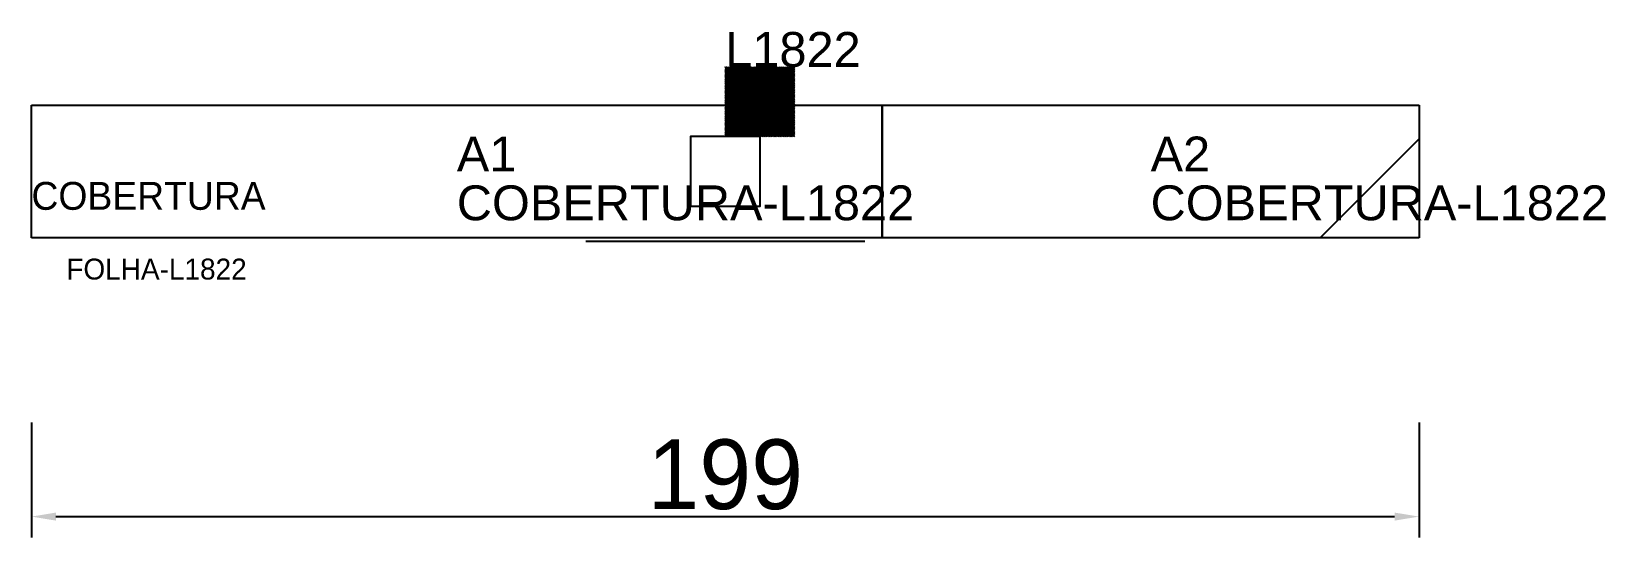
# Model space of a CAD drawing. Header units: metres. Extents: x 222 to 448, y 140 to 212.
import ezdxf

# ---------------------------------------------------------------- set-up
doc = ezdxf.new("R2010")
doc.units = ezdxf.units.M
for name, color, linetype in [('3', 3, 'CONTINUOUS'), ('AUX00', 7, 'CONTINUOUS'), ('COTA', 241, 'CONTINUOUS'), ('FOLHA', 255, 'CONTINUOUS'), ('Hachura', 251, 'CONTINUOUS'), ('NOMENCLATURA', 7, 'CONTINUOUS'), ('Nível', 160, 'CONTINUOUS'), ('Painéis', 200, 'CONTINUOUS'), ('Pilares', 5, 'CONTINUOUS'), ('REAPROVEITAMENTO', 251, 'CONTINUOUS'), ('SARR_2.2x7', 40, 'CONTINUOUS')]:
    doc.layers.add(name, color=color, linetype=linetype)
doc.styles.add('ARIAL', font='Arial.ttf')
doc.styles.add('STR_STANDARD', font='arial.ttf')
doc.dimstyles.new('EZ DXF', dxfattribs={"dimtxt": 10, "dimasz": 3.5, "dimexe": 3, "dimexo": 1.5, "dimgap": 1, "dimtad": 1, "dimdec": 1, "dimdsep": 46, "dimcen": 2.5, "dimazin": 3, "dimtfac": 1, "dimtmove": 0, "dimatfit": 3})

msp = doc.modelspace()

# ---------------------------------------------------------------- hatches: boundary and pattern name
at = {"layer": 'Hachura'}
h = msp.add_hatch(dxfattribs=at)
h.set_pattern_fill('ANSI31', scale=50)
h.paths.add_polyline_path([(222.2, 201.5), (421.2, 201.5), (421.2, 182.5), (222.2, 182.5)])
h = msp.add_hatch(dxfattribs=at)
h.set_pattern_fill('ANSI31', scale=50)
h.paths.add_polyline_path([(222.2, 201.5), (421.2, 201.5), (421.2, 182.5), (222.2, 182.5)])
at = {"layer": 'Reaproveitamento'}
h = msp.add_hatch(dxfattribs=at)
h.set_pattern_fill('SOLID')
h.paths.add_polyline_path([(321.7, 197), (331.7, 197), (331.7, 207), (321.7, 207)])
h = msp.add_hatch(dxfattribs=at)
h.set_pattern_fill('SOLID')
h.paths.add_polyline_path([(321.7, 197), (331.7, 197), (331.7, 207), (321.7, 207)])

# ---------------------------------------------------------------- linework, layer by layer
at = {"layer": '3'}
msp.add_lwpolyline([(344.2, 182.5), (344.2, 201.5)], close=True, dxfattribs=at)
msp.add_lwpolyline([(344.2, 182.5), (344.2, 201.5)], close=True, dxfattribs=at)
at = {"layer": 'Painéis', "color": 200}
for p, q in [((222.2, 201.5), (421.2, 201.5)), ((222.2, 182.5), (222.2, 201.5)), ((222.2, 201.5), (421.2, 201.5)), ((222.2, 182.5), (222.2, 201.5)), ((421.2, 201.5), (421.2, 182.5)), ((421.2, 201.5), (421.2, 182.5)), ((421.2, 182.5), (222.2, 182.5)), ((421.2, 182.5), (222.2, 182.5))]:
    msp.add_line(p, q, dxfattribs=at)
at = {"layer": 'Pilares'}
msp.add_lwpolyline([(316.7, 187), (326.7, 187), (326.7, 197), (316.7, 197)], close=True, dxfattribs=at)
msp.add_lwpolyline([(316.7, 187), (326.7, 187), (326.7, 197), (316.7, 197)], close=True, dxfattribs=at)
at = {"layer": 'SARR_2.2x7'}
msp.add_line((301.7, 182), (341.7, 182), dxfattribs=at)
msp.add_line((301.7, 182), (341.7, 182), dxfattribs=at)

# ---------------------------------------------------------------- texts
at = {"layer": '3', "style": 'STR_STANDARD'}
for s, p in [('A1', (283.2, 192)), ('A1', (283.2, 192)), ('A2', (382.7, 192)), ('A2', (382.7, 192))]:
    msp.add_text(s, height=5, dxfattribs=at).set_placement(p)
at = {"layer": 'AUX00', "style": 'STR_STANDARD'}
for p in [(283.2, 185), (283.2, 185), (382.7, 185), (382.7, 185)]:
    msp.add_text('COBERTURA-L1822', height=5, dxfattribs=at).set_placement(p)
at = {"layer": 'FOLHA'}
msp.add_text('FOLHA-L1822', height=3, dxfattribs=at).set_placement((227.2, 176.5))
msp.add_text('FOLHA-L1822', height=3, dxfattribs=at).set_placement((227.2, 176.5))
at = {"layer": 'NOMENCLATURA', "insert": (321.7, 212), "char_height": 5, "attachment_point": 1, "style": 'ARIAL'}
msp.add_mtext('L1822', dxfattribs=at)
msp.add_mtext('L1822', dxfattribs=at)
at = {"layer": 'Nível'}
msp.add_text('COBERTURA', height=4, dxfattribs=at).set_placement((222.2, 186.5))
msp.add_text('COBERTURA', height=4, dxfattribs=at).set_placement((222.2, 186.5))

# ---------------------------------------------------------------- dimensions: what is measured, and where the dimension line sits
at = {"layer": 'COTA'}
msp.add_linear_dim(base=(222.2, 142.5), p1=(222.2, 157.5), p2=(421.2, 157.5), dimstyle='EZ DXF', dxfattribs=at).render()
msp.add_linear_dim(base=(222.2, 142.5), p1=(222.2, 157.5), p2=(421.2, 157.5), dimstyle='EZ DXF', dxfattribs=at).render()

doc.saveas('drawing.dxf')
